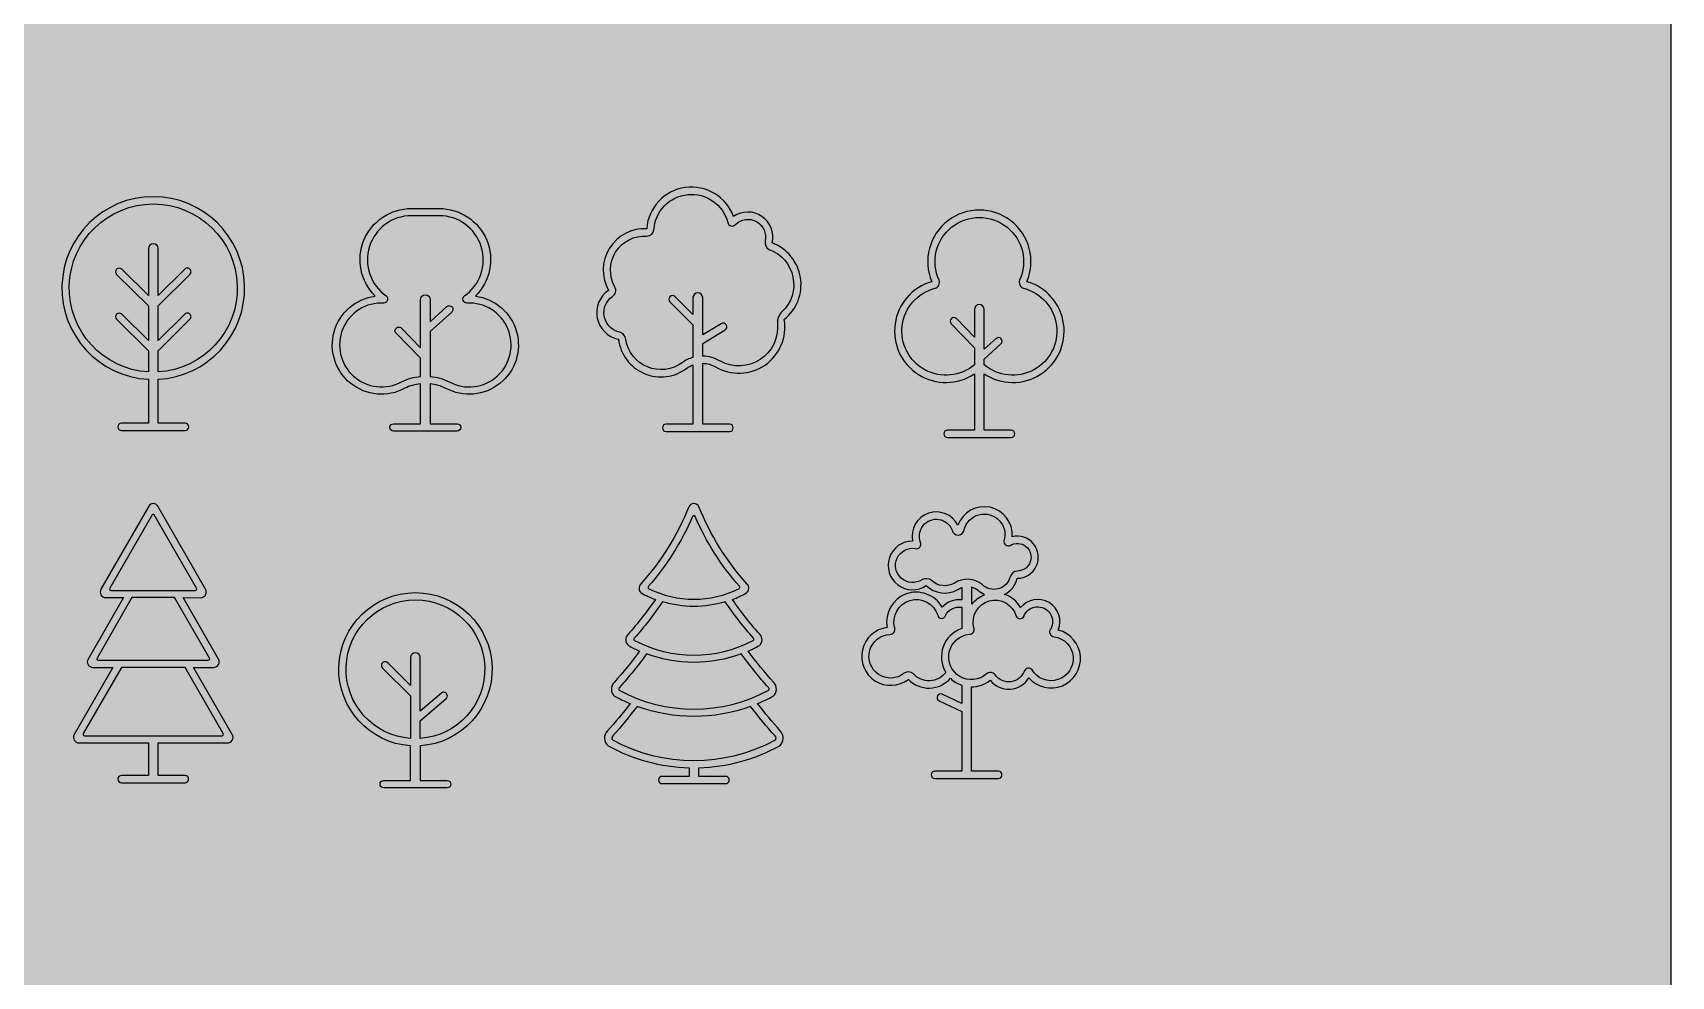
# Model space of a CAD drawing. Header units: metres. Extents: x -21.1 to 22.4, y -24.6 to 9.7.
# Drawn here: x 16.88 to 22.36, y -13.31 to -10.16 of the extents above; entities that cross this region are included whole.
import ezdxf

# ---------------------------------------------------------------- set-up
doc = ezdxf.new("R2010")
doc.units = ezdxf.units.M
doc.linetypes.add('Icons Black Lines', pattern=[0])
doc.linetypes.add('Page Boarder', pattern=[0])
doc.layers.add('Imported blocks', color=7, linetype='Continuous', true_color=0xc57dd9)
doc.layers.add('Style example', color=7, linetype='Continuous', true_color=0x469c80)

msp = doc.modelspace()

# ---------------------------------------------------------------- hatches: boundary and pattern name
at = {"layer": 'Style example', "transparency": 33554483}
for points in [[(-7.4747, -24.2776), (22.3556, -24.2776), (22.3556, 4.3214), (-7.4747, 4.3214), (-7.4747, -24.2776)], [(-7.8135, -24.6336), (22.0168, -24.6336), (22.0168, 3.9654), (-7.8135, 3.9654), (-7.8135, -24.6336)]]:
    msp.add_hatch(color=256, dxfattribs=at).paths.add_polyline_path(points, flags=0)

# ---------------------------------------------------------------- linework, layer by layer
at = {"layer": 'Imported blocks', "linetype": 'Icons Black Lines'}
for points in [[(18.8391, -11.1795, 0.58014), (19.0674, -11.2762, -0.064343), (19.0878, -11.2655), (19.0878, -11.4632), (18.9979, -11.4632, 1), (18.9979, -11.4876), (19.104, -11.4876), (19.2102, -11.4876, 1), (19.2102, -11.4632), (19.1202, -11.4632), (19.1202, -11.2599, -0.126565), (19.1634, -11.2717, 0.637365), (19.3927, -11.1136, 0.582336), (19.352, -10.8577, 0.695862), (19.2234, -10.7701, 0.809943), (18.9334, -10.8104, 0.589494), (18.8054, -11.0164, 0.665412), (18.8391, -11.1795)], [(17.3912, -11.4599), (17.3013, -11.4599), (17.3013, -11.3133, 37.527555), (17.2688, -11.3133), (17.2688, -11.4599), (17.1789, -11.4599, 1), (17.1789, -11.4843), (17.285, -11.4843), (17.3912, -11.4843, 1), (17.3912, -11.4599)], [(18.8191, -11.0366, 0.377118), (18.8272, -11.0055, -0.597131), (18.9337, -10.8348, 0.406918), (18.9576, -10.8138, -0.854802), (19.204, -10.7895, 0.635802), (19.2303, -10.7961, -0.752389), (19.3286, -10.851, 0.325053), (19.3427, -10.8802, -0.555111), (19.3859, -11.0874, 0.248012), (19.3701, -11.1286, -0.597196), (19.1793, -11.2528, 0.134463), (19.1202, -11.236), (19.1202, -11.1936), (19.195, -11.1485, 1), (19.1824, -11.1277), (19.1202, -11.1652), (19.1202, -11.0406, 1), (19.0878, -11.0406), (19.0878, -11.0967), (19.0279, -11.0374, 1), (19.0107, -11.0548), (19.0878, -11.1309), (19.0878, -11.2403, 0.086211), (19.0512, -11.2579, -0.563155), (18.8638, -11.1809, 0.319093), (18.8383, -11.1543, -0.634873), (18.8191, -11.0366)], [(17.2688, -11.2889, -34.525238), (17.3013, -11.2889), (17.3013, -11.218), (17.4075, -11.113, 1), (17.3904, -11.0957), (17.3013, -11.1838), (17.3013, -11.068), (17.4075, -10.963, 1), (17.3904, -10.9457), (17.3013, -11.0338), (17.3013, -10.8767, 1), (17.2688, -10.8767), (17.2688, -11.0338), (17.1797, -10.9457, 1), (17.1626, -10.963), (17.2688, -11.068), (17.2688, -11.1838), (17.1797, -11.0957, 1), (17.1626, -11.113), (17.2688, -11.218), (17.2688, -11.2889)], [(18.2402, -10.7427, -0.668676), (18.3613, -11.0356, -1.200756), (18.2623, -11.3436, 0.089453), (18.21, -11.3283), (18.21, -11.4618), (18.2999, -11.4618, -1), (18.2999, -11.4862), (18.1938, -11.4862), (18.0877, -11.4862, -1), (18.0877, -11.4618), (18.1776, -11.4618), (18.1776, -11.3283, 0.088902), (18.1255, -11.3434, -1.202013), (18.0263, -11.0356, -0.668676), (18.1473, -10.7427), (18.1938, -10.7427), (18.2402, -10.7427)], [(18.2402, -10.7671), (18.1473, -10.7671, 0.734664), (18.0634, -11.035, -0.658122), (18.0552, -11.0588, 1.325621), (18.1147, -11.3216, -0.092563), (18.1776, -11.3038), (18.1776, -11.2432), (18.0965, -11.1593, -1), (18.114, -11.1424), (18.1776, -11.2082), (18.1776, -11.0476, -1), (18.21, -11.0476), (18.21, -11.121), (18.2658, -11.0706, -1), (18.2821, -11.0887), (18.21, -11.1538), (18.21, -11.3038, -0.09312), (18.2732, -11.3218, 1.323696), (18.3324, -11.0588, -0.686566), (18.3242, -11.035, 0.734664), (18.2402, -10.7671)], [(19.9383, -11.5078), (20.0445, -11.5078), (20.1506, -11.5078, 1), (20.1506, -11.4834), (20.0607, -11.4834), (20.0607, -11.2951, 1.16739), (20.2035, -10.9873, 1.502646), (19.8854, -10.9873, 1.16739), (20.0282, -11.2951), (20.0282, -11.4834), (19.9383, -11.4834, 1), (19.9383, -11.5078)], [(19.8967, -11.0095, 0.432129), (19.9098, -10.9822, -1.55524), (20.1791, -10.9822, 0.432129), (20.1922, -11.0095, -1.257845), (20.0607, -11.2647), (20.0607, -11.2458), (20.1167, -11.1951, 1), (20.1004, -11.1771), (20.0607, -11.2129), (20.0607, -11.0801, 1), (20.0282, -11.0801), (20.0282, -11.1729), (19.9681, -11.1107, 1), (19.9506, -11.1276), (20.0282, -11.208), (20.0282, -11.2647, -1.257845), (19.8967, -11.0095)], [(17.4436, -12.0428, 0.565206), (17.4598, -12.0145), (17.2997, -11.7371, 0.578725), (17.2701, -11.7371), (17.11, -12.0145, 0.573846), (17.1262, -12.0426), (17.1853, -12.0426), (17.067, -12.2475, 0.573846), (17.0832, -12.2756), (17.1503, -12.2756), (17.0209, -12.4998, 0.573846), (17.0371, -12.5279), (17.2686, -12.5279), (17.2686, -12.6363), (17.1787, -12.6363, 1), (17.1787, -12.6607), (17.2849, -12.6607), (17.391, -12.6607, 1), (17.391, -12.6363), (17.3011, -12.6363), (17.3011, -12.5279), (17.5326, -12.5279, 0.573846), (17.5489, -12.4998), (17.4194, -12.2756), (17.4866, -12.2756, 0.57444), (17.5028, -12.2475), (17.3845, -12.0426), (17.4436, -12.0428)], [(17.4298, -12.0112), (17.2885, -11.7664, 0.534253), (17.2813, -11.7664), (17.1399, -12.0113), (17.1399, -12.0113, 0.57735), (17.144, -12.0182), (17.4257, -12.0182, 0.581938), (17.4298, -12.0112), (17.4298, -12.0112)], [(18.9848, -12.6394, 1), (18.9848, -12.6637), (19.0909, -12.6637), (19.1971, -12.6637, 1), (19.1971, -12.6394), (19.1071, -12.6394), (19.1071, -12.6108, 0.119611), (19.3777, -12.5372, 0.438745), (19.3796, -12.4877, -0.021243), (19.3039, -12.3964, 0.026235), (19.3557, -12.3713, 0.438745), (19.3574, -12.3256, -0.026195), (19.2723, -12.2209, 0.022885), (19.3095, -12.2026, 0.438745), (19.3109, -12.1648, -0.034758), (19.2197, -12.0486, 0.035698), (19.267, -12.0268, 0.438745), (19.2681, -11.9963, -0.089192), (19.1078, -11.7389, 0.631687), (19.074, -11.7389, -0.089192), (18.9137, -11.9963, 0.438745), (18.9149, -12.0268, 0.035698), (18.9621, -12.0486, -0.034758), (18.8709, -12.1648, 0.438745), (18.8723, -12.2026, 0.022885), (18.9095, -12.2209, -0.026195), (18.8244, -12.3256, 0.438745), (18.8262, -12.3713, 0.026235), (18.8779, -12.3964, -0.021243), (18.8023, -12.4877, 0.438745), (18.8041, -12.5372, 0.119611), (19.0747, -12.6108), (19.0747, -12.6394), (18.9848, -12.6394)], [(19.9724, -12.0154, -0.064097), (19.9855, -12.009), (19.9855, -12.0502, 0.248157), (19.9203, -12.0748, 0.849519), (19.7365, -12.1421, 1.310216), (19.8073, -12.3154, 0.441434), (19.9478, -12.3118, 0.112074), (19.9855, -12.3351), (19.9855, -12.3962), (19.9204, -12.3651, 1), (19.9099, -12.387), (19.9855, -12.4231), (19.9855, -12.6222), (19.8956, -12.6222, 1), (19.8956, -12.6466), (20.0017, -12.6466), (20.1078, -12.6466, 1), (20.1078, -12.6222), (20.0179, -12.6222), (20.0179, -12.3406, 0.17026), (20.0805, -12.3187, 0.518613), (20.2102, -12.3107, 1.360374), (20.3081, -12.151, 0.859307), (20.182, -12.0759, 0.184648), (20.1284, -12.0315, 0.225758), (20.171, -11.9779, 1.130736), (20.1539, -11.8391, 0.873355), (19.9729, -11.8008, 0.875347), (19.8213, -11.8535, 1.355296), (19.8672, -12.0021, 0.337337), (19.9724, -12.0154)], [(20.1469, -11.9737, -0.582776), (20.054, -11.9988, 0.320119), (19.9612, -11.9937, -0.337645), (19.8851, -11.9855, 0.296477), (19.8524, -11.9827, -1.465999), (19.8311, -11.8787, 0.619084), (19.848, -11.858, -1.008109), (19.9536, -11.8174, 0.843615), (19.9939, -11.8154, -1.027535), (20.1267, -11.8527, 0.593482), (20.147, -11.8681, -1.309781), (20.1717, -11.9536, 0.32889), (20.1469, -11.9737)], [(19.2429, -12.0046, -0.078703), (19.0951, -11.7718, 0.705254), (19.0867, -11.7718, -0.078703), (18.9389, -12.0046, 0.455463), (18.9403, -12.0126, 0.233175), (19.2415, -12.0126, 0.453907), (19.2429, -12.0046)], [(18.1445, -12.6533), (18.1445, -12.5373, -31.568323), (18.1769, -12.5373), (18.1769, -12.6533), (18.2668, -12.6533, -1), (18.2668, -12.6777), (18.1607, -12.6777), (18.0546, -12.6777, -1), (18.0546, -12.6533), (18.1445, -12.6533)], [(20.0179, -12.0624, -0.008822), (20.02, -12.0639, -0.135373), (20.0616, -12.0329, -0.080216), (20.0402, -12.0192, 0.112007), (20.0178, -12.0078), (20.0179, -12.0624)], [(17.4728, -12.2443), (17.3564, -12.0426), (17.2134, -12.0426), (17.097, -12.2443), (17.097, -12.2443, 0.581938), (17.101, -12.2513), (17.1009, -12.2513), (17.4688, -12.2513), (17.4687, -12.2513, 0.581938), (17.4728, -12.2443), (17.4728, -12.2443)], [(18.1769, -12.4541), (18.2631, -12.3799, 1), (18.2473, -12.3615), (18.1769, -12.422), (18.1769, -12.2426, 1), (18.1445, -12.2426), (18.1445, -12.3359), (18.068, -12.2603, 1), (18.0509, -12.2776), (18.1445, -12.3701), (18.1445, -12.5129, -28.564992), (18.1769, -12.5129), (18.1769, -12.4541)], [(18.8916, -12.1782, 0.474777), (18.893, -12.186, 0.244651), (19.2888, -12.186, 0.480556), (19.2903, -12.1782, -0.035405), (19.1958, -12.0566, -0.146835), (18.986, -12.0566, -0.035405), (18.8916, -12.1782)], [(19.9855, -12.0749), (19.9855, -12.1458, 0.477771), (19.9323, -12.2922, -0.467131), (19.824, -12.2975, 0.378238), (19.7935, -12.2952, -1.385455), (19.7459, -12.1658, 0.453164), (19.7619, -12.1439, -0.985418), (19.9053, -12.1011, 0.786754), (19.9309, -12.1026, -0.340925), (19.9855, -12.0749)], [(20.2827, -12.1476, 0.621085), (20.2942, -12.1731, -1.592617), (20.2206, -12.2838, 0.513119), (20.1947, -12.2867, -0.618452), (20.097, -12.3001, 0.437403), (20.0684, -12.2971, -1.382056), (20.0112, -12.165, 0.508109), (20.0264, -12.1432, -0.998446), (20.1675, -12.1043, 0.638673), (20.1927, -12.1052, -1.077574), (20.2827, -12.1476)], [(19.2491, -12.2303, -0.180208), (18.9328, -12.2303, -0.02753), (18.8419, -12.3426, 0.387072), (18.8409, -12.3516, 0.253782), (19.341, -12.3516, 0.387072), (19.34, -12.3426, -0.02753), (19.2491, -12.2303)], [(17.0509, -12.4966, 0.581938), (17.0549, -12.5036), (17.0549, -12.5036), (17.5149, -12.5036), (17.5148, -12.5036, 0.581938), (17.5189, -12.4966), (17.3913, -12.2756), (17.1784, -12.2756), (17.0509, -12.4966)], [(19.2804, -12.4057, -0.178106), (18.9015, -12.4057, -0.022601), (18.8197, -12.5046, 0.398255), (18.8187, -12.5175, 0.254184), (19.3631, -12.5175, 0.398255), (19.3621, -12.5046, -0.022601), (19.2804, -12.4057)]]:
    msp.add_lwpolyline(points, format="xyb", close=True, dxfattribs=at)
msp.add_lwpolyline([(19.1744, -11.2499, 0.000422), (19.1746, -11.25)], format="xyb", dxfattribs=at)
at = {"layer": 'Style example', "linetype": 'Page Boarder'}
msp.add_lwpolyline([(-7.4747, -24.2776), (22.3556, -24.2776), (22.3556, 4.3214), (-7.4747, 4.3214), (-7.4747, -24.2776)], close=True, dxfattribs=at)

doc.saveas('drawing.dxf')
